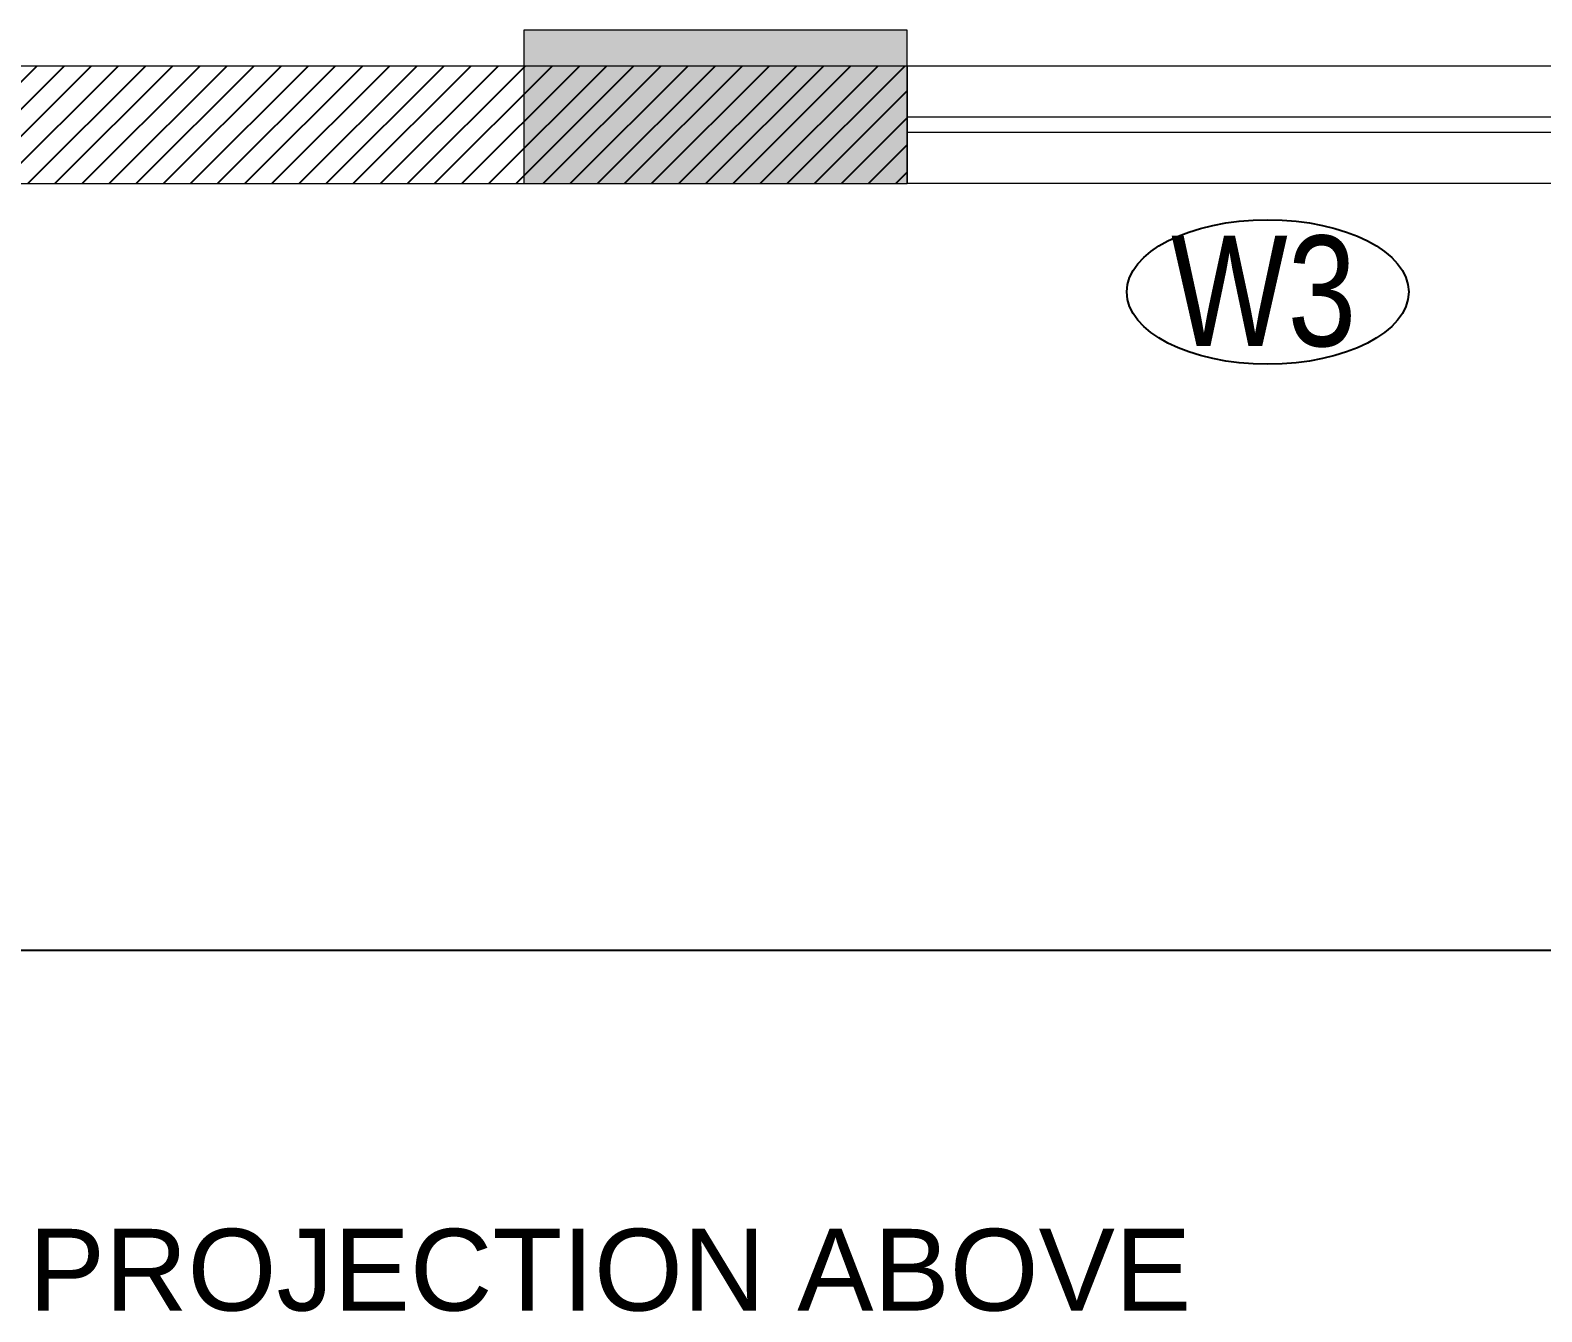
# Model space of a CAD drawing. Header units: millimetres. Extents: x 1123469 to 1752051, y -126924 to 196924.
# Drawn here: x 1302647 to 1305602, y 144472 to 146979 of the extents above; entities that cross this region are included whole.
import ezdxf
from ezdxf.enums import TextEntityAlignment as Align

# ---------------------------------------------------------------- set-up
doc = ezdxf.new("R2010")
doc.units = ezdxf.units.MM
doc.header["$LTSCALE"] = 500
doc.header["$MEASUREMENT"] = 0
doc.linetypes.add('CENTER', pattern=[2, 1.25, -0.25, 0.25, -0.25])
doc.linetypes.add('HIDDEN', pattern=[0.375, 0.25, -0.125])
for name, color, linetype in [('AHC-A-FURNITURE', 2, 'Continuous'), ('COLUMN', 1, 'Continuous'), ('Cornice', 252, 'Continuous'), ('TEXT-DW-NO', 7, 'Continuous'), ('TEXT-RM NAME', 6, 'Continuous')]:
    doc.layers.add(name, color=color, linetype=linetype)
doc.layers.add('Wall', color=2, linetype='Continuous', lineweight=15)
doc.layers.add('WIN', color=144, linetype='Continuous', lineweight=15)
doc.styles.get("Standard").update_dxf_attribs({"font": 'arial.ttf'})

# ---------------------------------------------------------------- blocks, each defined once
blk = doc.blocks.new('TAG')
at = {"linetype": 'Continuous', "extrusion": (0, 0, -1)}
blk.add_ellipse((0, 0), major_axis=(319.1, 0), ratio=0.512885, dxfattribs=at)
at = {"width": 0.8}
blk.add_attdef('TAG', text='', height=177.2, dxfattribs=at).set_placement((9, 2.3), align=Align.MIDDLE_CENTER)

msp = doc.modelspace()

# ---------------------------------------------------------------- hatches: boundary and pattern name
at = {"layer": 'AHC-A-FURNITURE', "ltscale": 50, "true_color": 0xff0000}
h = msp.add_hatch(dxfattribs=at)
h.set_pattern_fill('ANSI31', color=1, scale=300)
h.set_pattern_definition([(45, (1045444.4, 514263.1), (-26.5165043, 26.5165043), [])])
h.paths.add_polyline_path([(1304361.4, 146908.6), (1302356.4, 146908.6), (1302356.4, 146678.6), (1304361.4, 146678.6)])
at = {"layer": 'COLUMN', "lineweight": 20, "true_color": 0x969696}
msp.add_hatch(color=252, dxfattribs=at).paths.add_polyline_path([(1303611.4, 146978.6), (1303611.4, 146678.6), (1304361.4, 146678.6), (1304361.4, 146978.6)])

# ---------------------------------------------------------------- linework, layer by layer
at = {"layer": 'COLUMN', "lineweight": 20}
msp.add_lwpolyline([(1303611.4, 146978.6), (1303611.4, 146678.6), (1304361.4, 146678.6), (1304361.4, 146978.6)], close=True, dxfattribs=at)
at = {"layer": 'Cornice', "linetype": 'HIDDEN', "ltscale": 300}
msp.add_line((1305911.4, 145178.6), (1301246.4, 145178.6), dxfattribs=at)
at = {"layer": 'Wall'}
for p, q in [((1304361.4, 146908.6), (1302356.4, 146908.6)), ((1304361.4, 146908.6), (1304361.4, 146678.6)), ((1302356.4, 146678.6), (1304361.4, 146678.6))]:
    msp.add_line(p, q, dxfattribs=at)
at = {"layer": 'WIN'}
for p, q in [((1305911.4, 146908.6), (1304361.4, 146908.6)), ((1305911.4, 146808.6), (1304361.4, 146808.6)), ((1305911.4, 146778.6), (1304361.4, 146778.6)), ((1305911.4, 146678.6), (1304361.4, 146678.6))]:
    msp.add_line(p, q, dxfattribs=at)

# ---------------------------------------------------------------- block references
at = {"layer": 'TEXT-DW-NO', "linetype": 'CENTER'}
ref = msp.add_blockref('TAG', (1305066, 146466.7), dxfattribs=dict(at, xscale=-0.864, yscale=0.864, zscale=0.864))
ref.add_attrib('TAG', 'W3', dxfattribs={"layer": '0', "height": 216, "width": 0.8}).set_placement((1305058.2, 146468.8), align=Align.MIDDLE_CENTER)

# ---------------------------------------------------------------- texts
at = {"layer": 'TEXT-RM NAME', "insert": (1302643.7, 144634.4), "char_height": 160, "width": 2928.91, "attachment_point": 1}
msp.add_mtext('PROJECTION ABOVE', dxfattribs=at)

doc.saveas('drawing.dxf')
